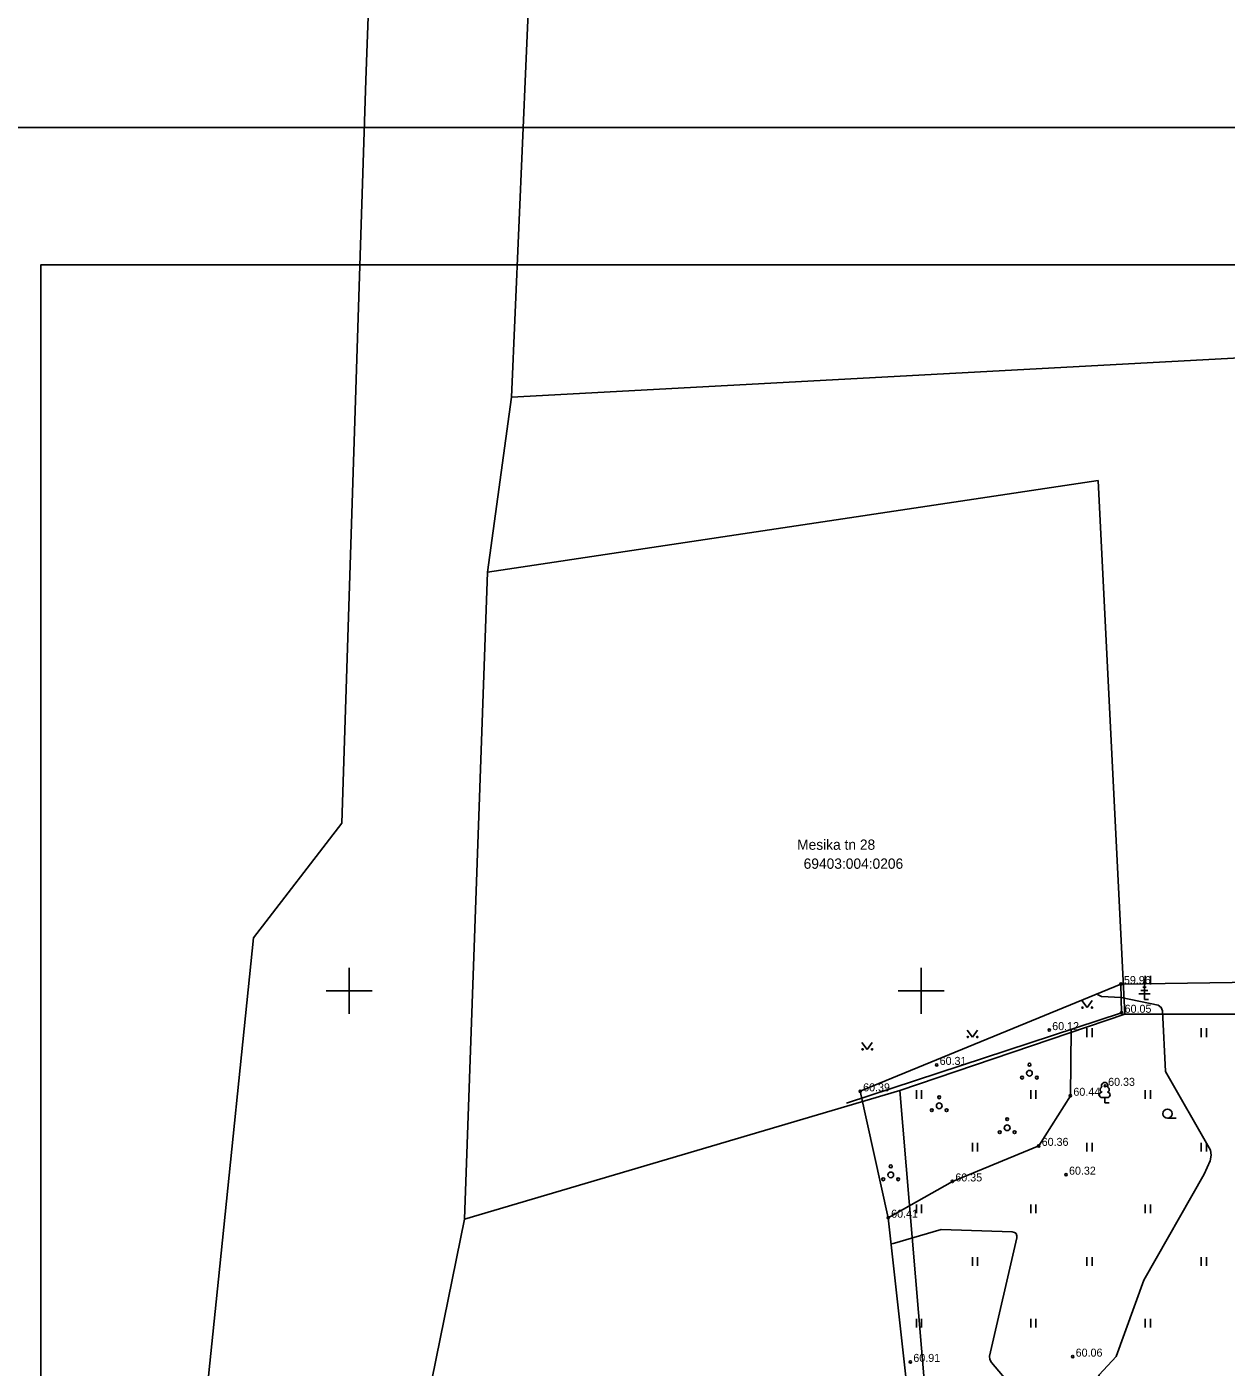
# Model space of a CAD drawing. Extents: x 641099 to 641614, y 6453870 to 6454751.
# Drawn here: x 641271.8 to 641376.7, y 6454267.1 to 6454384.3 of the extents above; entities that cross this region are included whole.
import ezdxf

# ---------------------------------------------------------------- set-up
doc = ezdxf.new("R2010")
doc.units = 0
for name, color, linetype in [('AED', 7, 'Continuous'), ('HALJASTUS', 7, 'Continuous'), ('HORISONTAAL-EH2000', 7, 'Continuous'), ('KORGUS-EH2000', 7, 'Continuous'), ('MOOTPIIR', 7, 'Continuous'), ('PIIR', 7, 'Continuous'), ('PUU', 7, 'Continuous'), ('VORK', 7, 'Continuous'), ('VORMISTUS', 7, 'Continuous')]:
    doc.layers.add(name, color=color, linetype=linetype)

msp = doc.modelspace()

# ---------------------------------------------------------------- linework, layer by layer
at = {"layer": 'AED'}
msp.add_lwpolyline([(641343.49, 6454290.18), (641367.53, 6454298.08), (641367.47, 6454300.59)], dxfattribs=at)
at = {"layer": 'HALJASTUS'}
for p, q in [((641369.59, 6454301.31), (641369.59, 6454300.55)), ((641370.04, 6454301.31), (641370.04, 6454300.55)), ((641364.05, 6454299.14), (641364.52, 6454298.53)), ((641364.52, 6454298.53), (641364.96, 6454299.14)), ((641354.02, 6454296.57), (641354.48, 6454295.96)), ((641354.48, 6454295.96), (641354.93, 6454296.57)), ((641364.48, 6454296.72), (641364.48, 6454295.96)), ((641364.94, 6454296.72), (641364.94, 6454295.96)), ((641374.48, 6454296.72), (641374.48, 6454295.96)), ((641374.94, 6454296.72), (641374.94, 6454295.96)), ((641344.82, 6454295.49), (641345.28, 6454294.88)), ((641345.28, 6454294.88), (641345.73, 6454295.49)), ((641349.59, 6454291.31), (641349.59, 6454290.55)), ((641350.04, 6454291.31), (641350.04, 6454290.55)), ((641359.59, 6454291.31), (641359.59, 6454290.55)), ((641360.04, 6454291.31), (641360.04, 6454290.55)), ((641369.59, 6454291.31), (641369.59, 6454290.55)), ((641370.04, 6454291.31), (641370.04, 6454290.55)), ((641371.54, 6454288.85), (641372.29, 6454288.85)), ((641354.48, 6454286.72), (641354.48, 6454285.96)), ((641354.94, 6454286.72), (641354.94, 6454285.96)), ((641364.48, 6454286.72), (641364.48, 6454285.96)), ((641364.94, 6454286.72), (641364.94, 6454285.96)), ((641374.48, 6454286.72), (641374.48, 6454285.96)), ((641374.94, 6454286.72), (641374.94, 6454285.96)), ((641349.59, 6454281.31), (641349.59, 6454280.55)), ((641350.04, 6454281.31), (641350.04, 6454280.55)), ((641359.59, 6454281.31), (641359.59, 6454280.55)), ((641360.04, 6454281.31), (641360.04, 6454280.55)), ((641369.59, 6454281.31), (641369.59, 6454280.55)), ((641370.04, 6454281.31), (641370.04, 6454280.55)), ((641354.48, 6454276.72), (641354.48, 6454275.96)), ((641354.94, 6454276.72), (641354.94, 6454275.96)), ((641364.48, 6454276.72), (641364.48, 6454275.96)), ((641364.94, 6454276.72), (641364.94, 6454275.96)), ((641374.48, 6454276.72), (641374.48, 6454275.96)), ((641374.94, 6454276.72), (641374.94, 6454275.96)), ((641349.59, 6454271.31), (641349.59, 6454270.55)), ((641350.04, 6454271.31), (641350.04, 6454270.55)), ((641359.59, 6454271.31), (641359.59, 6454270.55)), ((641360.04, 6454271.31), (641360.04, 6454270.55)), ((641369.59, 6454271.31), (641369.59, 6454270.55)), ((641370.04, 6454271.31), (641370.04, 6454270.55))]:
    msp.add_line(p, q, dxfattribs=at)
msp.add_lwpolyline([(641347.12, 6454280.16), (641352.73, 6454283.33), (641360.28, 6454286.44), (641363.05, 6454290.82), (641363.12, 6454296.63)], dxfattribs=at)
for centre, radius in [((641364.11, 6454298.53), 0.055), ((641364.94, 6454298.53), 0.055), ((641354.08, 6454295.96), 0.055), ((641354.91, 6454295.96), 0.055), ((641344.88, 6454294.88), 0.055), ((641345.71, 6454294.88), 0.055), ((641371.54, 6454289.25), 0.4)]:
    msp.add_circle(centre, radius, dxfattribs=at)
at = {"layer": 'HORISONTAAL-EH2000'}
for points in [[(641365.83, 6454260.11), (641365.27, 6454265.41), (641365.35, 6454265.95), (641365.56, 6454266.42), (641367.04, 6454268.01), (641369.46, 6454274.7), (641374.73, 6454283.98), (641375.28, 6454285.14), (641375.35, 6454285.64), (641375.29, 6454286.05), (641371.37, 6454292.95), (641371.09, 6454298.26), (641370.98, 6454298.55), (641370.71, 6454298.73), (641367.5, 6454299.42), (641365.78, 6454299.5), (641365.42, 6454299.69)], [(641359.76, 6454259.38), (641359.59, 6454263.16), (641359.53, 6454263.43), (641359.36, 6454263.72), (641356.15, 6454267.5), (641356.02, 6454267.77), (641355.98, 6454268.04), (641358.38, 6454278.39), (641358.38, 6454278.58), (641358.31, 6454278.77), (641358.17, 6454278.87), (641357.95, 6454278.93), (641351.75, 6454279.13), (641347.47, 6454277.88)]]:
    msp.add_lwpolyline(points, dxfattribs=at)
at = {"layer": 'KORGUS-EH2000'}
for centre in [(641367.47, 6454300.59), (641367.53, 6454298.08), (641361.2, 6454296.56), (641351.36, 6454293.52), (641344.67, 6454291.21), (641366.09, 6454291.69), (641363.05, 6454290.82), (641360.28, 6454286.44), (641362.67, 6454283.92), (641352.73, 6454283.33), (641347.12, 6454280.16), (641349.06, 6454267.55), (641363.25, 6454268.01)]:
    msp.add_circle(centre, 0.1, dxfattribs=at)
at = {"layer": 'MOOTPIIR'}
msp.add_lwpolyline([(641351.29, 6454242.62), (641347.12, 6454280.16), (641344.67, 6454291.21), (641367.47, 6454300.59), (641439.37, 6454301.65), (641439.73, 6454271.6), (641438.47, 6454265.54)], dxfattribs=at)
at = {"layer": 'PIIR'}
msp.add_lwpolyline([(641316.1, 6454396.37), (641314.19, 6454351.92), (641312.1, 6454336.62), (641310.07, 6454280.03), (641302.23, 6454241.46), (641313.62, 6454220.11), (641305.35, 6454214.11), (641115.48, 6454078.37), (641104.12, 6454094.56), (641099.15, 6454101.09), (641144.68, 6454133.39), (641194.03, 6454168.42), (641241.78, 6454202.02), (641250.08, 6454207.84), (641284.14, 6454231.83), (641288.58, 6454274.78), (641291.64, 6454304.64), (641299.35, 6454314.67), (641301.46, 6454379.62), (641303.15, 6454425.64)], dxfattribs=at)
for points in [[(641314.19, 6454351.92), (641429.64, 6454358.16), (641430.99, 6454297.97), (641367.8, 6454297.97), (641365.47, 6454344.62), (641312.1, 6454336.62)], [(641365.47, 6454344.62), (641367.8, 6454297.97), (641348.14, 6454291.29), (641310.07, 6454280.03), (641312.1, 6454336.62)], [(641348.14, 6454291.29), (641367.8, 6454297.97), (641430.99, 6454297.97), (641431.57, 6454271.54), (641393.05, 6454166.1), (641337.74, 6454174.84), (641313.62, 6454220.11), (641302.23, 6454241.46), (641354.66, 6454213.64)], [(641348.14, 6454291.29), (641354.66, 6454213.64), (641302.23, 6454241.46), (641310.07, 6454280.03)]]:
    msp.add_lwpolyline(points, close=True, dxfattribs=at)
at = {"layer": 'PUU'}
for p, q in [((641369.52, 6454299.23), (641369.52, 6454300.8)), ((641370.02, 6454299.73), (641369.02, 6454299.73)), ((641369.82, 6454300.03), (641369.22, 6454300.03)), ((641369.67, 6454300.33), (641369.37, 6454300.33)), ((641369.88, 6454299.23), (641369.52, 6454299.23)), ((641366.29, 6454290.66), (641365.81, 6454290.66)), ((641366.05, 6454290.19), (641366.05, 6454290.66)), ((641366.43, 6454290.19), (641366.05, 6454290.19))]:
    msp.add_line(p, q, dxfattribs=at)
for centre, radius in [((641359.47, 6454293.54), 0.125), ((641358.82, 6454292.41), 0.125), ((641359.47, 6454292.79), 0.25), ((641360.12, 6454292.41), 0.125), ((641351.58, 6454289.94), 0.25), ((641351.58, 6454290.69), 0.125), ((641350.93, 6454289.56), 0.125), ((641352.23, 6454289.56), 0.125), ((641357.52, 6454288.77), 0.125), ((641356.87, 6454287.64), 0.125), ((641357.52, 6454288.02), 0.25), ((641358.17, 6454287.64), 0.125), ((641347.34, 6454283.9), 0.25), ((641347.34, 6454284.65), 0.125), ((641346.69, 6454283.52), 0.125), ((641347.99, 6454283.52), 0.125)]:
    msp.add_circle(centre, radius, dxfattribs=at)
for centre, radius, start, end in [((641365.81, 6454290.9), 0.238, 90.0016, 269.3953), ((641365.88, 6454291.36), 0.233, 109.0217, 253.1415), ((641366.05, 6454291.71), 0.277, 332.5799, 207.4201), ((641366.22, 6454291.36), 0.233, 286.8508, 70.9859), ((641366.28, 6454290.9), 0.238, 270.6047, 89.9984)]:
    msp.add_arc(centre, radius, start, end, dxfattribs=at)
at = {"layer": 'VORK'}
for p, q in [((641300, 6454302), (641300, 6454298)), ((641350, 6454302), (641350, 6454298)), ((641298, 6454300), (641302, 6454300)), ((641348, 6454300), (641352, 6454300))]:
    msp.add_line(p, q, dxfattribs=at)
at = {"layer": 'VORMISTUS'}
for points in [[(641269.53, 6454375.48), (641269.53, 6454078.48), (641479.53, 6454078.48), (641479.53, 6454375.48)], [(641273.03, 6454082), (641273.03, 6454363.48), (641476.03, 6454363.48), (641476.03, 6454082)]]:
    msp.add_lwpolyline(points, close=True, dxfattribs=at)

# ---------------------------------------------------------------- texts
at = {"layer": 'KORGUS-EH2000'}
for s, p in [(' 59.96', (641367.47, 6454300.59)), (' 60.05', (641367.53, 6454298.08)), (' 60.12', (641361.2, 6454296.56)), (' 60.31', (641351.36, 6454293.52)), (' 60.33', (641366.09, 6454291.69)), (' 60.39', (641344.67, 6454291.21)), (' 60.44', (641363.05, 6454290.82)), (' 60.36', (641360.28, 6454286.44)), (' 60.35', (641352.73, 6454283.33)), (' 60.32', (641362.67, 6454283.92)), (' 60.41', (641347.12, 6454280.16)), (' 60.91', (641349.06, 6454267.55)), (' 60.06', (641363.25, 6454268.01))]:
    msp.add_text(s, height=0.7, dxfattribs=at).set_placement(p)
at = {"layer": 'PIIR'}
for s, p in [('Mesika tn 28', (641339.16, 6454312.33)), ('69403:004:0206', (641339.73, 6454310.67))]:
    msp.add_text(s, height=0.9, dxfattribs=at).set_placement(p)

doc.saveas('drawing.dxf')
